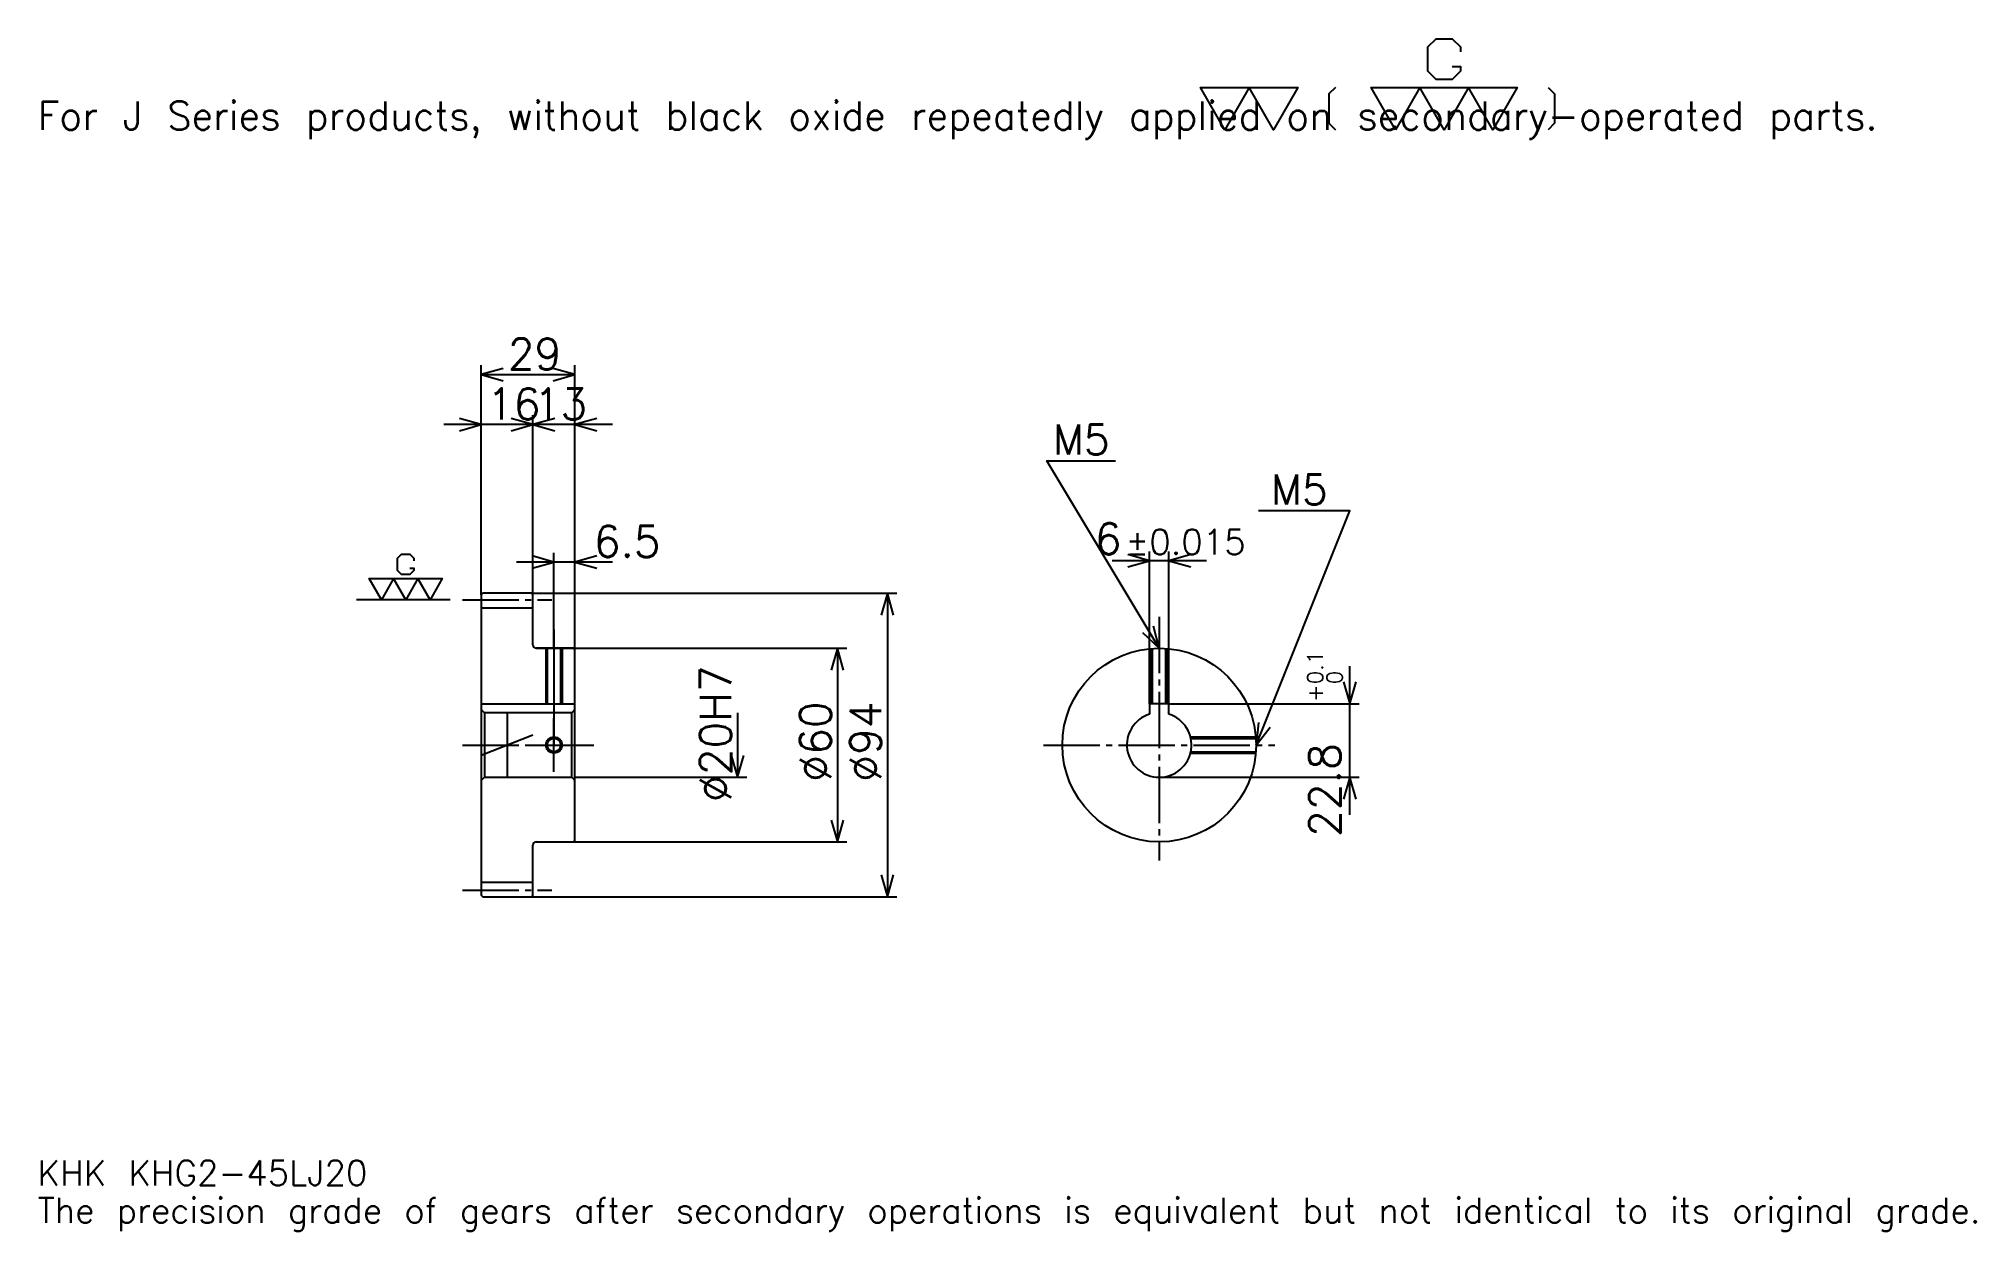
# Model space of a CAD drawing. Extents: x 20 to 620, y 7 to 376.
import ezdxf

# ---------------------------------------------------------------- set-up
doc = ezdxf.new("R2010")
doc.units = 0
doc.linetypes.add('DASHDOT', pattern=[23.217392, 17.413043, -1.934783, 1.934783, -1.934783])
doc.layers.get('0').update_dxf_attribs({"linetype": 'CONTINUOUS'})
doc.layers.add('DASHDOT', color=6, linetype='DASHDOT')
doc.styles.add('KANJI', font='TXT', dxfattribs={"bigfont": 'BIGFONT'})

msp = doc.modelspace()

# ---------------------------------------------------------------- linework, layer by layer
at = {"color": 5}
for p, q in [((156.717407, 204.684784), (156.717407, 275.304352)), ((156.717407, 272.402161), (185.717407, 272.402161)), ((185.717407, 204.684784), (185.717407, 275.304352)), ((172.717407, 204.684784), (172.717407, 259.826111)), ((184.326111, 256.92392), (145.108704, 256.92392)), ((197.326111, 256.92392), (161.108719, 256.92392)), ((179.217407, 204.684784), (179.217407, 217.260864)), ((363.630432, 170.484787), (363.630432, 217.67392)), ((369.630432, 170.484787), (369.630432, 217.67392)), ((197.326111, 214.358704), (167.608704, 214.358704)), ((381.239136, 214.771744), (352.021759, 214.771744)), ((156.717407, 204.184784), (156.717407, 204.684784)), ((172.217407, 204.684784), (185.717407, 204.684784)), ((172.717407, 204.184784), (172.717407, 204.684784)), ((179.217407, 187.684784), (179.217407, 204.684784)), ((179.217407, 187.684784), (179.217407, 204.684784)), ((185.717407, 204.684784), (285.358704, 204.684784)), ((185.717407, 187.184784), (185.717407, 204.684784)), ((282.456543, 204.684784), (282.456543, 110.684784)), ((173.717407, 187.684784), (185.717407, 187.684784)), ((185.717407, 187.684784), (269.880463, 187.684784)), ((266.978271, 187.684784), (266.978271, 127.684784)), ((425.652191, 136.076096), (425.652191, 182.093475)), ((369.630432, 170.484787), (428.554352, 170.484787)), ((236.021759, 167.684784), (236.021759, 147.684784)), ((185.717407, 147.684784), (238.923935, 147.684784)), ((366.630432, 147.684784), (428.554352, 147.684784)), ((173.717407, 127.684784), (185.717407, 127.684784)), ((185.717407, 127.684784), (269.880463, 127.684784)), ((172.217407, 110.684784), (185.717407, 110.684784)), ((185.717407, 110.684784), (285.358704, 110.684784))]:
    msp.add_line(p, q, dxfattribs=at)
at = {"color": 7}
for p, q in [((147.043488, 202.684784), (118.021759, 202.684784)), ((164.717407, 167.358704), (164.717407, 148.010864))]:
    msp.add_line(p, q, dxfattribs=at)
at = {"color": 4}
for p, q in [((156.717407, 200.184784), (172.717407, 200.184784)), ((156.717407, 170.484787), (185.717407, 170.484787)), ((184.717407, 167.684784), (185.717407, 168.684784)), ((157.717407, 167.684784), (157.717407, 147.684784)), ((184.717407, 147.684784), (185.717407, 146.684784)), ((156.717407, 115.184784), (172.717407, 115.184784))]:
    msp.add_line(p, q, dxfattribs=at)
at = {"color": 7}
for points in [[(457.382599, 367.879547), (459.897827, 367.879547), (459.897827, 366.370422), (457.382599, 363.855225), (452.352173, 363.855225), (449.836945, 366.370422), (449.836945, 373.916077), (452.352173, 376.431305), (457.382599, 376.431305), (459.897827, 373.916077), (459.897827, 372.406952)], [(386.956512, 348.260864), (379.410858, 361.339996), (409.593475, 361.339996), (402.047821, 348.260864), (394.502167, 361.339996), (386.956512, 348.260864)], [(421.163452, 361.339996), (419.151306, 359.32782), (419.151306, 350.273041), (421.163452, 348.260864)], [(439.776062, 348.260864), (432.230438, 361.339996), (477.504333, 361.339996), (469.958679, 348.260864), (462.413025, 361.339996), (454.867371, 348.260864), (447.321716, 361.339996), (439.776062, 348.260864)], [(487.062164, 361.339996), (489.074341, 359.32782), (489.074341, 350.273041), (487.062164, 348.260864)], [(134.564148, 212.494141), (135.821747, 212.494141), (135.821747, 211.739563), (134.564148, 210.481964), (132.048935, 210.481964), (130.791321, 211.739563), (130.791321, 215.51239), (132.048935, 216.770004), (134.564148, 216.770004), (135.821747, 215.51239), (135.821747, 214.757828)], [(125.760887, 202.684784), (121.98806, 209.22435), (144.625015, 209.22435), (140.852188, 202.684784), (137.079361, 209.22435), (133.306534, 202.684784), (129.533707, 209.22435), (125.760887, 202.684784)]]:
    msp.add_lwpolyline(points, dxfattribs=at)
at = {"color": 5}
for points in [[(163.489151, 274.336975), (156.717407, 272.402161), (163.489151, 270.467407)], [(178.945663, 270.467407), (185.717407, 272.402161), (178.945663, 274.336975)], [(149.945663, 254.989136), (156.717407, 256.92392), (149.945663, 258.858704)], [(165.945663, 254.989136), (172.717407, 256.92392), (165.945663, 258.858704)], [(179.489151, 258.858704), (172.717407, 256.92392), (179.489151, 254.989136)], [(192.489151, 258.858704), (185.717407, 256.92392), (192.489151, 254.989136)], [(366.630432, 187.684784), (331.804382, 245.728271), (353.086975, 245.728271)], [(396.630432, 157.684784), (425.652191, 230.25), (397.404358, 230.25)], [(172.445663, 212.42392), (179.217407, 214.358704), (172.445663, 216.293488)], [(192.489151, 216.293488), (185.717407, 214.358704), (192.489151, 212.42392)], [(356.858704, 212.83696), (363.630432, 214.771744), (356.858704, 216.706528)], [(376.402191, 216.706528), (369.630432, 214.771744), (376.402191, 212.83696)], [(284.391327, 197.91304), (282.456543, 204.684784), (280.521759, 197.91304)], [(361.487366, 192.496063), (366.630432, 187.684784), (364.805481, 194.486938)], [(268.913055, 180.91304), (266.978271, 187.684784), (265.043488, 180.91304)], [(423.717407, 177.256531), (425.652191, 170.484787), (427.586975, 177.256531)], [(397.348633, 164.690781), (396.630432, 157.684784), (400.941528, 163.253845)], [(234.086975, 154.456528), (236.021759, 147.684784), (237.956543, 154.456528)], [(427.586975, 140.91304), (425.652191, 147.684784), (423.717407, 140.91304)], [(265.043488, 134.456528), (266.978271, 127.684784), (268.913055, 134.456528)], [(280.521759, 117.456528), (282.456543, 110.684784), (284.391327, 117.456528)]]:
    msp.add_lwpolyline(points, dxfattribs=at)
at = {"color": 4}
for points in [[(172.717407, 188.684784), (172.717407, 204.184784), (172.217407, 204.684784), (157.217407, 204.684784), (156.717407, 204.184784), (156.717407, 146.684784)], [(173.717407, 127.684784), (185.217407, 127.684784), (185.717407, 128.184784), (185.717407, 187.184784), (185.217407, 187.684784), (173.717407, 187.684784)], [(176.717407, 187.684784), (176.717407, 170.484787)], [(177.152405, 187.684784), (177.152405, 170.484787)], [(181.28241, 187.684784), (181.28241, 170.484787)], [(181.717407, 187.684784), (181.717407, 170.484787)], [(364.130432, 170.484787), (364.130432, 187.580444)], [(364.56543, 170.484787), (364.56543, 187.613632)], [(368.695435, 170.484787), (368.695435, 187.613632)], [(369.130432, 170.484787), (369.130432, 187.580444)], [(156.717407, 146.684784), (157.717407, 147.684784), (184.717407, 147.684784), (184.717407, 167.684784), (157.717407, 167.684784), (156.717407, 168.684784)], [(369.630432, 167.224182), (369.630432, 170.484787), (363.630432, 170.484787), (363.630432, 167.224182)], [(376.312927, 160.184784), (396.526093, 160.184784)], [(376.414917, 159.749786), (396.559296, 159.749786)], [(376.312927, 155.184784), (396.526093, 155.184784)], [(376.414917, 155.619781), (396.559296, 155.619781)], [(156.717407, 146.684784), (156.717407, 111.184784), (157.217407, 110.684784), (172.217407, 110.684784), (172.717407, 111.184784), (172.717407, 126.684784)]]:
    msp.add_lwpolyline(points, dxfattribs=at)
for centre, radius in [((366.630432, 157.684784), 30), ((179.217407, 157.684784), 2.065)]:
    msp.add_circle(centre, radius, dxfattribs=at)
at = {"color": 7}
msp.add_circle((179.217407, 157.684784), 2.5, dxfattribs=at)
at = {"color": 4}
for centre, radius, start, end in [((173.717407, 188.684784), 1, 180, 270), ((366.630432, 157.684784), 10, 107.457602748, 72.542397252), ((173.717407, 126.684784), 1, 90, 180)]:
    msp.add_arc(centre, radius, start, end, dxfattribs=at)
at = {"layer": 'DASHDOT', "color": 7}
for p, q in [((150.913055, 202.684784), (178.521759, 202.684784)), ((366.630432, 197.358704), (366.630432, 121.880432)), ((179.217407, 187.684784), (179.217407, 157.684784)), ((150.913055, 157.684784), (191.521759, 157.684784)), ((156.717407, 154.533493), (172.717407, 160.836075)), ((330.826111, 157.684784), (402.434814, 157.684784)), ((150.913055, 112.684784), (178.521759, 112.684784))]:
    msp.add_line(p, q, dxfattribs=at)
for points in [[(179.217407, 193.489136), (179.217407, 164.680435)], [(179.217407, 149.380432), (179.217407, 165.989136)], [(170.913055, 157.684784), (187.521759, 157.684784)]]:
    msp.add_lwpolyline(points, dxfattribs=at)

# ---------------------------------------------------------------- texts
at = {"color": 7, "style": 'KANJI'}
for s, height, p in [('For J Series products, without black oxide repeatedly applied on secondary-operated parts.', 8.706522, (19.347826, 348.260864)), ('29', 9.673913, (164.929367, 273.950012)), ('16', 9.673913, (158.429367, 258.471741)), ('13', 9.673913, (172.929367, 258.471741)), ('M5', 9.286957, (333.739136, 247.663055)), ('M5', 9.286957, (401.273926, 232.184784)), ('6.5', 9.673913, (191.521759, 215.906525)), ('6', 9.673913, (346.66156, 216.706528)), ('%%p0.015', 7.73913, (356.237549, 216.706528)), ('KHK KHG2-45LJ20', 7.73913, (19.347826, 21.282608)), ('The precision grade of gears after secondary operations is equivalent but not identical to its original grade.', 7.73913, (19.347826, 9.673913))]:
    msp.add_text(s, height=height, dxfattribs=at).set_placement(p)
for s, height, p in [('%%c20H7', 9.673913, (234.086975, 140.029892)), ('0.1', 4.836957, (417.332642, 176.51091)), ('0', 4.836957, (423.330444, 176.51091)), ('+', 4.836957, (417.332642, 171.093521)), ('%%c60', 9.673913, (265.043488, 146.317932)), ('%%c94', 9.673913, (280.521759, 146.317932)), ('22.8', 9.673913, (422.750031, 129.220993))]:
    msp.add_text(s, height=height, rotation=90, dxfattribs=at).set_placement(p)

doc.saveas('drawing.dxf')
